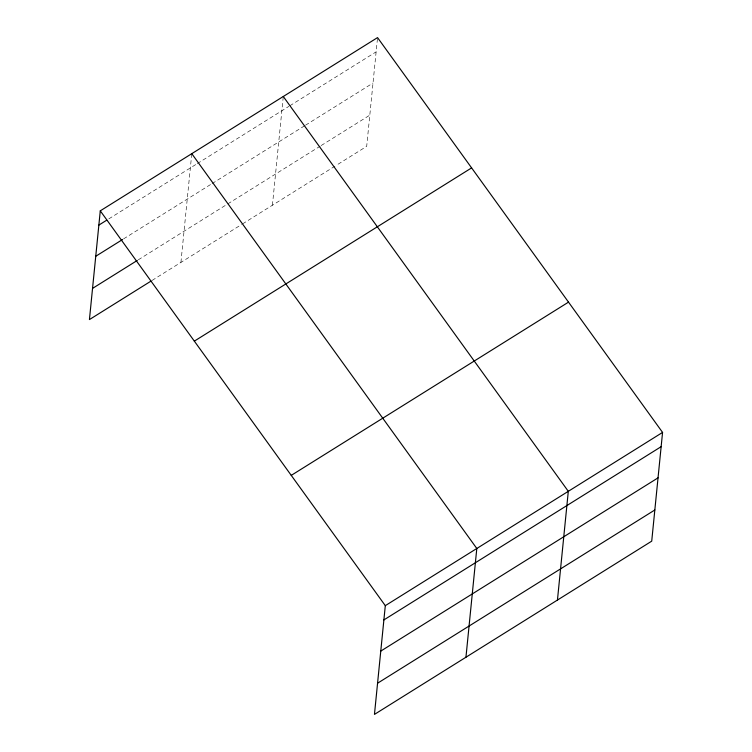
<?xml version="1.0" encoding="UTF-8"?>
<svg xmlns="http://www.w3.org/2000/svg" width="752" height="752" viewBox="0 0 752 752"><rect width="100%" height="100%" fill="white"/><g stroke="black" fill="none" stroke-linecap="round" stroke-linejoin="round"><path stroke-width="0.56" stroke-dasharray="3.76 2.82" d="M180.922 262.41L191.779 153.671M272.421 205.24L283.166 97.6M377.438 38.7L366.694 146.339L335.928 165.553M108.805 218.888L196.319 164.199M197.315 163.579L288.796 106.417M289.793 105.797L376.122 51.86M123.591 238.873L211.115 184.193M212.111 183.573L304.541 125.819M305.528 125.199L373.011 83.03M138.293 259.816L226.803 204.506M227.8 203.886L320.192 146.161M321.179 145.54L369.805 115.159M152.083 280.43L241.589 224.5M242.586 223.88L334.941 166.173"/><path stroke-width="1.13" d="M100.279 210.842L385.306 605.661L374.458 714.4L651.721 541.158L662.568 432.419L377.542 37.6L100.279 210.842L89.432 319.581L151.086 281.051M465.949 657.229L476.806 548.49L191.779 153.671M557.448 600.058L568.305 491.319L283.278 96.5M98.86 225.102L106.812 220.129M95.748 256.272L122.595 239.503M92.543 288.401L137.296 260.436M194.336 341.135L471.607 167.893M291.25 475.377L568.512 302.135M385.306 605.661L662.568 432.419M383.887 619.921L661.149 446.679M380.775 651.1L658.038 477.858M377.57 683.22L654.832 509.978"/></g></svg>
